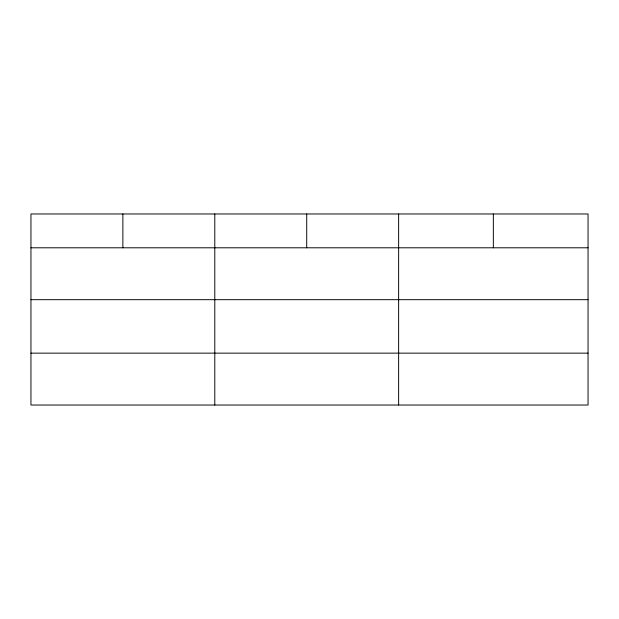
<?xml version="1.0" encoding="UTF-8"?>
<svg xmlns="http://www.w3.org/2000/svg" width="619" height="619" viewBox="0 0 619 619"><rect width="100%" height="100%" fill="white"/><g stroke="black" fill="none" stroke-linecap="round" stroke-linejoin="round"><path stroke-width="0.93" d="M588.05 299.681L588.05 213.973L30.95 213.973L30.95 405.027L588.05 405.027L588.05 299.681L30.95 299.681M30.95 247.793L588.05 247.793M30.95 353.139L588.05 353.139M493.343 213.973L493.343 247.793M398.636 213.973L398.636 405.027M306.714 213.973L306.714 247.793M214.793 213.973L214.793 405.027M122.872 213.973L122.872 247.793"/></g></svg>
